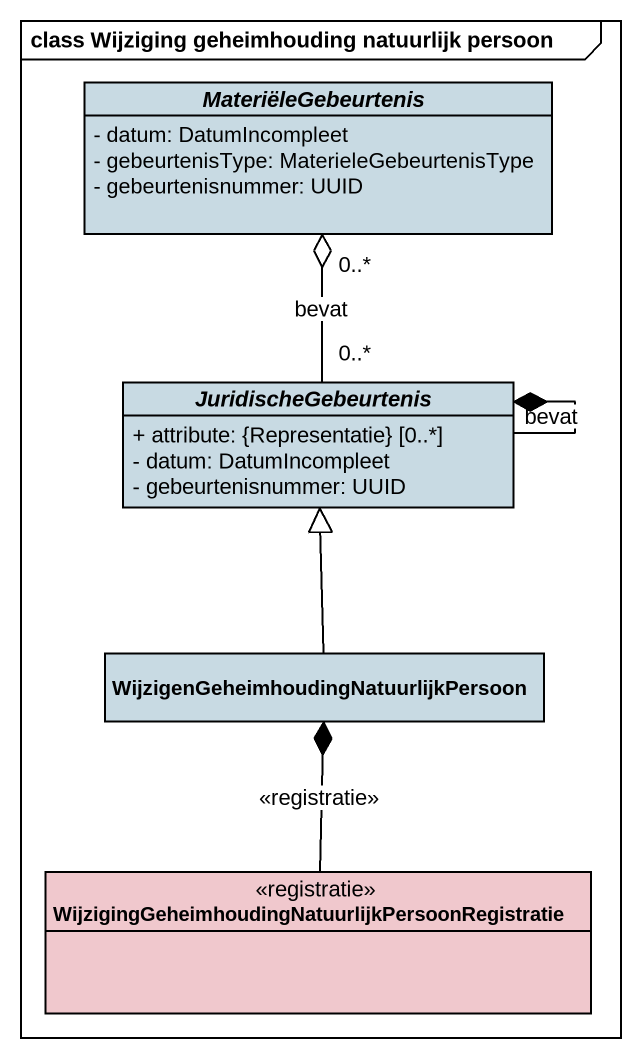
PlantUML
@startuml
mainframe class Wijziging geheimhouding natuurlijk persoon
hide circle
hide empty members
skinparam classAttributeIconSize 0
abstract class MateriëleGebeurtenis #C8DAE3 {
  - datum: DatumIncompleet
  - gebeurtenisType: MaterieleGebeurtenisType
  - gebeurtenisnummer: UUID
}
abstract class JuridischeGebeurtenis #C8DAE3 {
  + attribute: {Representatie} [0..*]
  - datum: DatumIncompleet
  - gebeurtenisnummer: UUID
}
class "WijzigenGeheimhoudingNatuurlijkPersoon" as WijzigenGeheimhoudingNatuurl #C8DAE3
class "WijzigingGeheimhoudingNatuurlijkPersoonRegistratie" as WijzigingGeheimhoudingNatuur <<registratie>> #F0C8CD
JuridischeGebeurtenis "0..*" -up-o "0..*" MateriëleGebeurtenis : bevat
JuridischeGebeurtenis --* JuridischeGebeurtenis : bevat
WijzigenGeheimhoudingNatuurl -up-|> JuridischeGebeurtenis
WijzigingGeheimhoudingNatuur -up-* WijzigenGeheimhoudingNatuurl : <<registratie>>
@enduml
